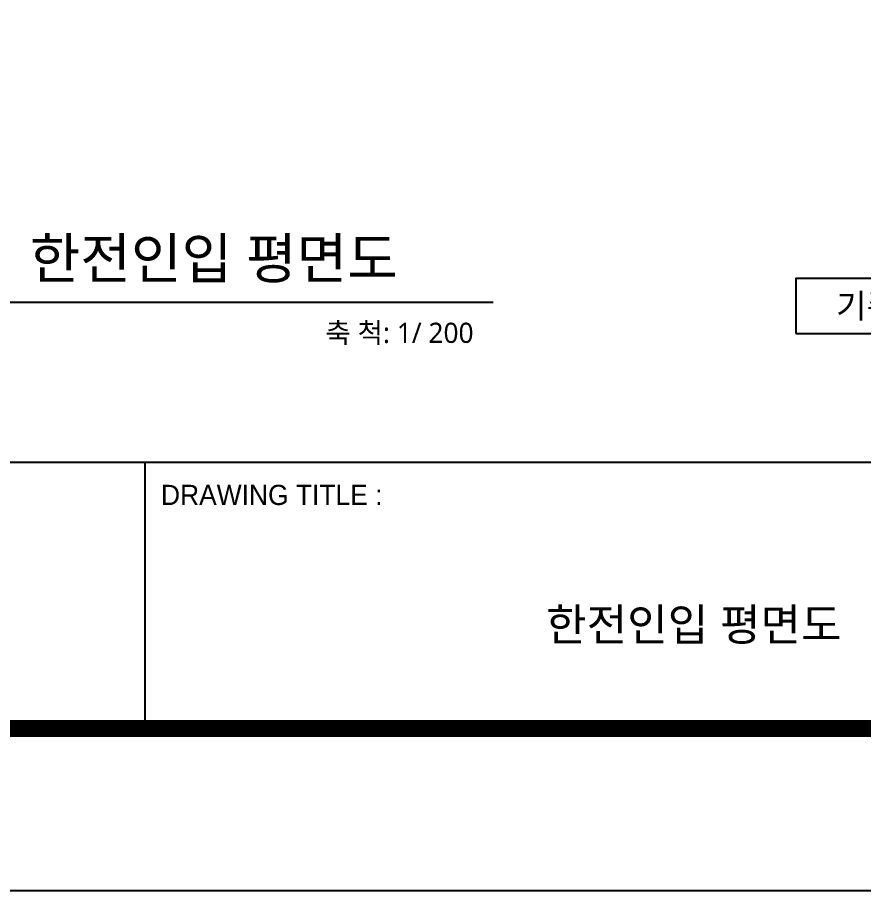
# Model space of a CAD drawing. Header units: millimetres. Extents: x 10297564 to 11610295, y -9287743 to -8409454.
# Drawn here: x 10458509 to 10479468, y -8959388 to -8937761 of the extents above; entities that cross this region are included whole.
import ezdxf
from ezdxf.enums import TextEntityAlignment as Align

# ---------------------------------------------------------------- set-up
doc = ezdxf.new("R2010")
doc.units = ezdxf.units.MM
doc.header["$LTSCALE"] = 100
for name, color, linetype in [('_도곽_마크', 7, 'Continuous'), ('BOX', 7, 'Continuous'), ('BOX_Def', 8, 'Continuous'), ('D-TEXT2', 7, 'Continuous'), ('E1', 1, 'Continuous'), ('text', 7, 'Continuous')]:
    doc.layers.add(name, color=color, linetype=linetype)
doc.layers.add('DIJ1-TEXT', color=7, linetype='Continuous', lineweight=5)
doc.layers.add('TITLE', color=7, linetype='Continuous', lineweight=0)
doc.styles.add('MG', font='malgun.ttf')
doc.styles.add('RomanS', font='Dotum.ttf')

# ---------------------------------------------------------------- blocks, each defined once
blk = doc.blocks.new('A$C78AD5414')
at = {"layer": '_도곽_마크'}
for points in [[(400, 53), (280, 53)], [(400, 53), (400, 21)], [(536, 53), (400, 53)], [(40, 21), (811, 21)]]:
    blk.add_lwpolyline(points, dxfattribs=at)
at = {"layer": 'BOX', "const_width": 2}
blk.add_lwpolyline([(40, 20), (40, 574), (811, 574), (811, 20)], close=True, dxfattribs=at)
at = {"layer": 'BOX_Def'}
blk.add_lwpolyline([(0, 0), (841, 0), (841, 594), (0, 594)], close=True, dxfattribs=at)
at = {"layer": 'DIJ1-TEXT', "style": 'RomanS'}
blk.add_text('DRAWING TITLE :', height=2.5, dxfattribs=at).set_placement((402, 49), align=Align.MIDDLE_LEFT)

msp = doc.modelspace()

# ---------------------------------------------------------------- linework, layer by layer
at = {"layer": 'D-TEXT2', "color": 3}
msp.add_line((10453469.2, -8944814.8), (10470295.3, -8944814.8), dxfattribs=at)

# ---------------------------------------------------------------- block references
at = {"layer": 'TITLE', "color": 4, "xscale": 200, "yscale": 200, "zscale": 200}
msp.add_blockref('A$C78AD5414', (10381664, -8959387.5), dxfattribs=at)

# ---------------------------------------------------------------- texts
at = {"layer": 'D-TEXT2', "color": 0, "style": 'MG'}
msp.add_text('한전인입 평면도', height=1000, dxfattribs=at).set_placement((10458810.2, -8944227.9))
msp.add_text('축 척: 1/ 200', height=500, dxfattribs=at).set_placement((10469807.7, -8945572), align=Align.MIDDLE_RIGHT)
at = {"layer": 'DIJ1-TEXT', "color": 2, "style": 'RomanS'}
msp.add_text('한전인입 평면도', height=800, dxfattribs=at).set_placement((10475264, -8952787.5), align=Align.MIDDLE)

# ---------------------------------------------------------------- next in the draw order: wipeouts: each hides what was drawn before it
at = {"color": 1}
msp.add_wipeout([(10477792.9, -8944223.8), (10477792.9, -8945589.3), (10482999.9, -8945589.3), (10482999.9, -8944223.8)], dxfattribs=at).dxf.layer = 'E1'

# ---------------------------------------------------------------- next in the draw order: linework, layer by layer
at = {"layer": 'E1', "color": 1}
msp.add_lwpolyline([(10477792.9, -8945589.3), (10482999.9, -8945589.3), (10482999.9, -8944223.8), (10477792.9, -8944223.8)], close=True, dxfattribs=at)

# ---------------------------------------------------------------- next in the draw order: texts
at = {"layer": 'text', "style": 'MG'}
msp.add_text('기존 전주', height=600, dxfattribs=at).set_placement((10480396.4, -8944906.5), align=Align.MIDDLE_CENTER)

doc.saveas('drawing.dxf')
